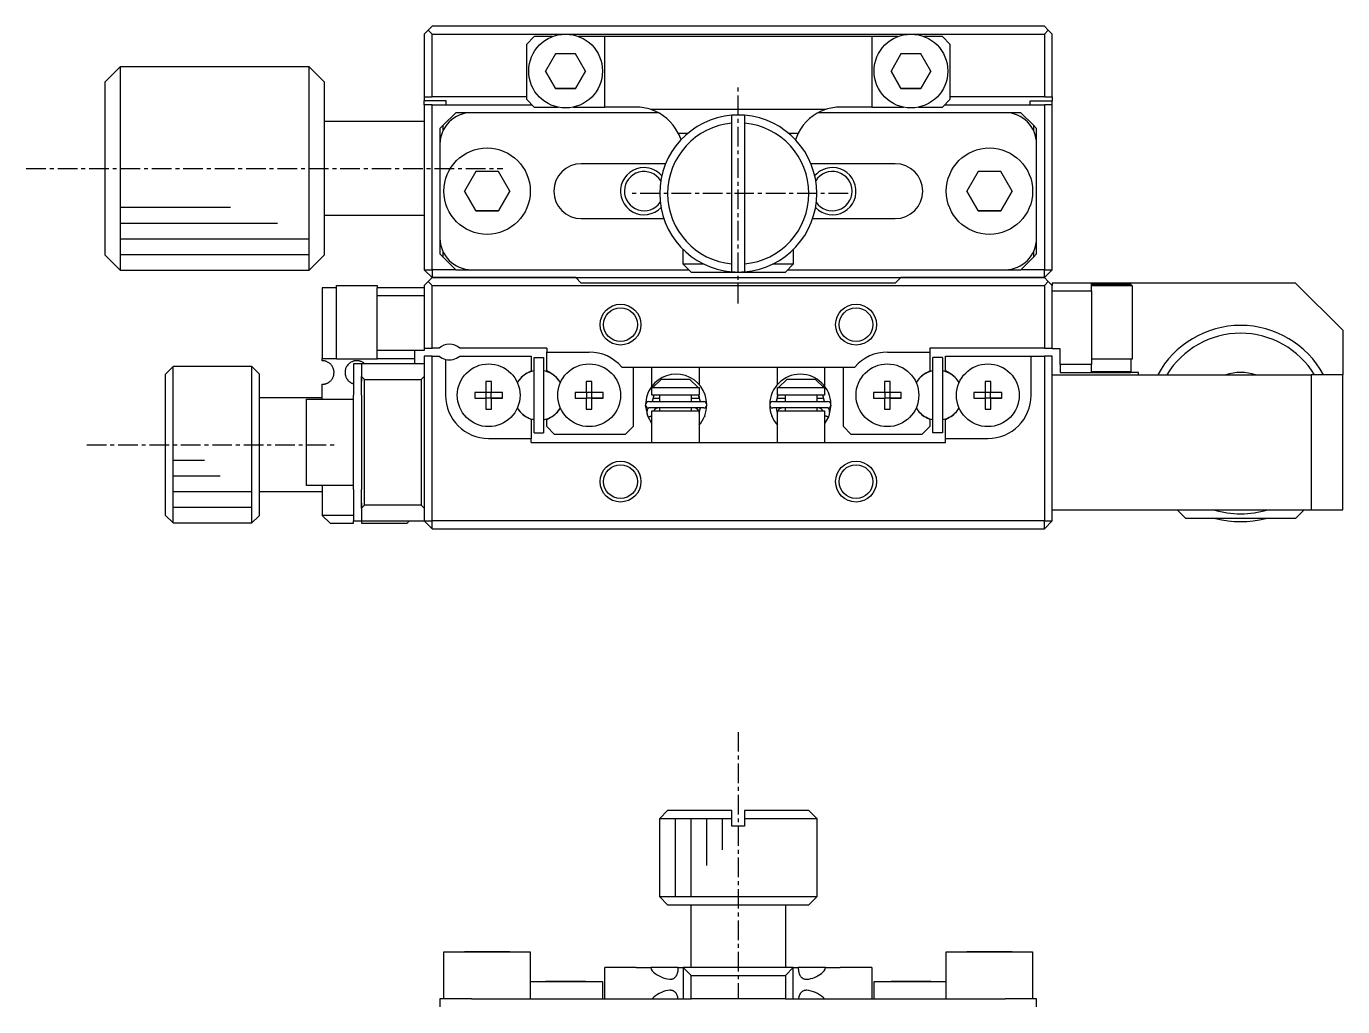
# Model space of a CAD drawing. Extents: x 10 to 335, y 10 to 233.
# Drawn here: x 200.9 to 284.8, y 171 to 233.4 of the extents above; entities that cross this region are included whole.
import ezdxf

# ---------------------------------------------------------------- set-up
doc = ezdxf.new("R2010")
doc.units = 0
doc.linetypes.add('CENTER', pattern=[2, 1.25, -0.25, 0.25, -0.25])
doc.layers.get('0').update_dxf_attribs({"linetype": 'CONTINUOUS'})
doc.layers.add('CENTER', color=1, linetype='CENTER')

msp = doc.modelspace()

# ---------------------------------------------------------------- linework, layer by layer
at = {"color": 7, "linetype": 'CONTINUOUS'}
for p, q in [((226.509, 233.199), (226.259, 232.949)), ((226.509, 233.199), (226.759, 233.449)), ((226.759, 232.949), (226.509, 233.199)), ((265.759, 233.449), (226.759, 233.449)), ((266.009, 233.199), (265.759, 233.449)), ((266.009, 233.199), (265.759, 232.949)), ((266.259, 232.949), (266.009, 233.199)), ((226.259, 232.949), (226.259, 228.949)), ((226.759, 232.949), (235.259, 232.949)), ((226.759, 228.949), (226.759, 232.949)), ((233.259, 232.799), (232.759, 232.299)), ((232.759, 232.299), (232.759, 228.799)), ((234.433, 232.799), (233.259, 232.799)), ((235.259, 232.949), (257.259, 232.949)), ((237.759, 232.799), (236.085, 232.799)), ((254.759, 232.799), (237.759, 232.799)), ((237.759, 228.299), (237.759, 232.799)), ((254.759, 232.799), (254.759, 228.299)), ((256.433, 232.799), (254.759, 232.799)), ((257.259, 232.949), (265.759, 232.949)), ((259.259, 232.799), (258.085, 232.799)), ((259.759, 232.299), (259.259, 232.799)), ((259.759, 228.799), (259.759, 232.299)), ((265.759, 232.949), (265.759, 228.949)), ((266.259, 228.949), (266.259, 232.949)), ((234.624, 231.699), (233.989, 230.599)), ((235.894, 231.699), (234.624, 231.699)), ((236.529, 230.599), (235.894, 231.699)), ((256.624, 231.699), (255.989, 230.599)), ((257.894, 231.699), (256.624, 231.699)), ((258.529, 230.599), (257.894, 231.699)), ((205.909, 229.899), (206.909, 230.899)), ((206.909, 224.34), (206.909, 230.899)), ((206.909, 230.899), (218.909, 230.899)), ((218.909, 230.899), (218.909, 217.899)), ((218.909, 230.899), (219.909, 229.899)), ((233.989, 230.599), (234.624, 229.499)), ((234.624, 229.499), (233.989, 230.599)), ((235.894, 229.499), (236.529, 230.599)), ((236.529, 230.599), (235.894, 229.499)), ((255.989, 230.599), (256.624, 229.499)), ((256.624, 229.499), (255.989, 230.599)), ((257.894, 229.499), (258.529, 230.599)), ((258.529, 230.599), (257.894, 229.499)), ((205.909, 229.899), (205.909, 224.349)), ((219.909, 218.899), (219.909, 229.899)), ((226.259, 228.949), (226.759, 228.949)), ((226.259, 228.949), (226.259, 228.699)), ((232.759, 228.949), (226.759, 228.949)), ((234.624, 229.499), (235.894, 229.499)), ((235.894, 229.499), (234.624, 229.499)), ((256.624, 229.499), (257.894, 229.499)), ((257.894, 229.499), (256.624, 229.499)), ((265.759, 228.949), (259.759, 228.949)), ((265.759, 228.949), (266.259, 228.949)), ((266.259, 228.949), (266.259, 228.699)), ((227.659, 228.699), (226.259, 228.699)), ((226.259, 228.449), (226.259, 228.699)), ((226.259, 228.449), (226.259, 217.949)), ((226.759, 228.449), (226.259, 228.449)), ((226.759, 228.449), (233.109, 228.449)), ((226.759, 217.949), (226.759, 228.449)), ((227.659, 228.449), (227.659, 228.699)), ((232.759, 228.799), (233.259, 228.299)), ((233.259, 228.299), (234.777, 228.299)), ((235.741, 228.299), (237.759, 228.299)), ((239.759, 228.299), (237.759, 228.299)), ((251.822, 228.149), (240.696, 228.149)), ((254.759, 228.299), (252.759, 228.299)), ((254.759, 228.299), (256.777, 228.299)), ((257.741, 228.299), (259.259, 228.299)), ((259.259, 228.299), (259.759, 228.799)), ((259.409, 228.449), (265.759, 228.449)), ((264.859, 228.699), (266.259, 228.699)), ((264.859, 228.449), (264.859, 228.699)), ((265.759, 228.449), (265.759, 217.949)), ((266.259, 228.449), (265.759, 228.449)), ((266.259, 228.449), (266.259, 228.699)), ((266.259, 217.949), (266.259, 228.449)), ((219.909, 227.399), (226.259, 227.399)), ((227.459, 227.149), (228.259, 227.949)), ((229.259, 227.949), (228.259, 227.949)), ((241.165, 227.949), (229.259, 227.949)), ((245.859, 227.281), (245.859, 227.783)), ((245.859, 218.316), (245.859, 227.281)), ((246.659, 227.783), (246.659, 227.281)), ((246.659, 227.281), (246.659, 218.316)), ((263.259, 227.949), (251.353, 227.949)), ((264.259, 227.949), (263.259, 227.949)), ((264.259, 227.949), (265.059, 227.149)), ((227.459, 227.149), (227.259, 226.949)), ((227.259, 226.949), (227.259, 225.949)), ((227.459, 226.82), (227.459, 227.149)), ((242.438, 226.649), (243.069, 226.649)), ((249.449, 226.649), (250.08, 226.649)), ((265.259, 226.949), (265.059, 227.149)), ((265.059, 227.149), (265.059, 226.82)), ((265.259, 225.949), (265.259, 226.949)), ((227.259, 225.949), (227.259, 219.949)), ((265.259, 219.949), (265.259, 225.949)), ((205.909, 224.349), (205.909, 218.899)), ((206.909, 217.899), (206.909, 224.34)), ((229.537, 224.199), (228.815, 222.949)), ((230.98, 224.199), (229.537, 224.199)), ((231.702, 222.949), (230.98, 224.199)), ((241.634, 224.699), (236.259, 224.699)), ((256.259, 224.699), (250.884, 224.699)), ((261.537, 224.199), (260.815, 222.949)), ((262.98, 224.199), (261.537, 224.199)), ((263.702, 222.949), (262.98, 224.199)), ((228.815, 222.949), (229.537, 221.699)), ((229.537, 221.699), (228.815, 222.949)), ((230.98, 221.699), (231.702, 222.949)), ((231.702, 222.949), (230.98, 221.699)), ((260.815, 222.949), (261.537, 221.699)), ((261.537, 221.699), (260.815, 222.949)), ((262.98, 221.699), (263.702, 222.949)), ((263.702, 222.949), (262.98, 221.699)), ((226.259, 221.399), (219.909, 221.399)), ((229.537, 221.699), (230.98, 221.699)), ((230.98, 221.699), (229.537, 221.699)), ((261.537, 221.699), (262.98, 221.699)), ((262.98, 221.699), (261.537, 221.699)), ((236.259, 221.199), (241.522, 221.199)), ((250.996, 221.199), (256.259, 221.199)), ((227.259, 219.949), (227.259, 218.949)), ((265.259, 218.949), (265.259, 219.949)), ((206.909, 217.899), (205.909, 218.899)), ((219.909, 218.899), (218.909, 217.899)), ((227.259, 218.949), (227.459, 218.749)), ((227.459, 218.749), (227.459, 219.077)), ((242.759, 218.299), (242.759, 219.228)), ((249.759, 219.228), (249.759, 218.299)), ((265.059, 219.077), (265.059, 218.749)), ((265.059, 218.749), (265.259, 218.949)), ((228.259, 217.949), (227.459, 218.749)), ((244.079, 218.299), (242.759, 218.299)), ((242.759, 218.299), (243.259, 217.799)), ((245.859, 217.815), (245.859, 218.316)), ((246.659, 218.316), (246.659, 217.815)), ((249.759, 218.299), (248.438, 218.299)), ((249.259, 217.799), (249.759, 218.299)), ((265.059, 218.749), (264.259, 217.949)), ((218.909, 217.899), (206.909, 217.899)), ((226.259, 217.949), (226.759, 217.449)), ((226.259, 217.949), (226.759, 217.949)), ((226.509, 217.199), (226.259, 216.949)), ((226.509, 217.199), (226.759, 217.449)), ((226.759, 216.949), (226.509, 217.199)), ((228.259, 217.949), (226.759, 217.949)), ((226.759, 217.949), (226.759, 217.449)), ((226.759, 217.449), (265.759, 217.449)), ((235.909, 217.449), (226.759, 217.449)), ((228.259, 217.949), (229.259, 217.949)), ((229.259, 217.949), (243.109, 217.949)), ((235.909, 217.449), (236.259, 217.099)), ((243.259, 217.799), (246.259, 217.799)), ((246.259, 217.799), (249.259, 217.799)), ((249.409, 217.949), (263.259, 217.949)), ((256.259, 217.099), (256.609, 217.449)), ((265.759, 217.449), (256.609, 217.449)), ((263.259, 217.949), (264.259, 217.949)), ((265.759, 217.949), (264.259, 217.949)), ((265.759, 217.949), (266.259, 217.949)), ((265.759, 217.449), (266.259, 217.949)), ((265.759, 217.449), (265.759, 217.949)), ((265.759, 217.449), (266.009, 217.199)), ((266.009, 217.199), (265.759, 216.949)), ((266.259, 216.949), (266.009, 217.199)), ((219.759, 216.799), (219.759, 212.299)), ((220.659, 216.799), (219.759, 216.799)), ((220.659, 212.249), (220.659, 216.949)), ((220.659, 216.949), (223.259, 216.949)), ((223.259, 216.949), (223.259, 216.799)), ((226.259, 216.799), (223.259, 216.799)), ((223.259, 216.299), (223.259, 216.799)), ((226.259, 216.949), (226.259, 212.949)), ((226.759, 216.949), (265.759, 216.949)), ((226.759, 212.949), (226.759, 216.949)), ((256.259, 217.099), (236.259, 217.099)), ((265.759, 216.949), (265.759, 212.949)), ((268.759, 217.099), (266.259, 217.099)), ((266.259, 217.099), (266.259, 216.949)), ((266.259, 212.949), (266.259, 216.949)), ((266.259, 216.599), (268.759, 216.599)), ((268.759, 216.599), (268.759, 217.099)), ((271.259, 217.099), (268.759, 217.099)), ((268.759, 217.029), (271.259, 217.029)), ((268.759, 216.949), (271.359, 216.949)), ((268.759, 216.599), (268.759, 211.899)), ((271.259, 217.029), (271.259, 217.099)), ((281.759, 217.099), (271.259, 217.099)), ((271.259, 217.029), (271.259, 216.949)), ((271.359, 216.949), (271.359, 212.249)), ((281.759, 217.099), (284.759, 214.099)), ((223.259, 216.299), (226.259, 216.299)), ((223.259, 212.799), (223.259, 216.299)), ((284.759, 214.099), (284.759, 211.249)), ((219.759, 212.299), (220.659, 212.299)), ((219.759, 212.149), (219.759, 212.299)), ((219.771, 212.148), (219.759, 212.149)), ((219.784, 212.148), (219.771, 212.148)), ((219.796, 212.148), (219.784, 212.148)), ((219.808, 212.147), (219.796, 212.148)), ((219.82, 212.146), (219.808, 212.147)), ((219.836, 212.145), (219.82, 212.146)), ((219.851, 212.143), (219.836, 212.145)), ((219.865, 212.141), (219.851, 212.143)), ((219.88, 212.139), (219.865, 212.141)), ((223.259, 212.249), (220.659, 212.249)), ((221.857, 212.142), (221.845, 212.14)), ((221.87, 212.143), (221.857, 212.142)), ((221.883, 212.145), (221.87, 212.143)), ((221.894, 212.146), (221.883, 212.145)), ((221.904, 212.147), (221.894, 212.146)), ((221.915, 212.147), (221.904, 212.147)), ((221.925, 212.148), (221.915, 212.147)), ((221.936, 212.148), (221.925, 212.148)), ((221.946, 212.148), (221.936, 212.148)), ((221.957, 212.149), (221.946, 212.148)), ((221.967, 212.149), (221.957, 212.149)), ((221.978, 212.148), (221.967, 212.149)), ((221.988, 212.148), (221.978, 212.148)), ((221.999, 212.147), (221.988, 212.148)), ((222.009, 212.147), (221.999, 212.147)), ((222.023, 212.146), (222.009, 212.147)), ((222.036, 212.145), (222.023, 212.146)), ((222.049, 212.143), (222.036, 212.145)), ((222.066, 212.141), (222.049, 212.143)), ((222.081, 212.138), (222.066, 212.141)), ((225.659, 212.799), (223.259, 212.799)), ((223.259, 212.299), (223.259, 212.799)), ((223.259, 212.299), (223.259, 212.249)), ((223.259, 212.299), (225.659, 212.299)), ((226.259, 212.799), (225.659, 212.799)), ((225.659, 212.299), (225.659, 212.799)), ((225.659, 211.949), (225.659, 212.299)), ((226.259, 212.949), (226.259, 212.799)), ((226.259, 212.949), (226.759, 212.949)), ((226.259, 212.449), (226.259, 201.949)), ((226.759, 212.449), (226.259, 212.449)), ((227.197, 212.949), (226.759, 212.949)), ((226.759, 212.449), (227.197, 212.449)), ((226.759, 201.949), (226.759, 212.449)), ((227.609, 212.23), (227.609, 209.949)), ((234.059, 212.949), (228.52, 212.949)), ((228.52, 212.449), (233.059, 212.449)), ((233.059, 212.449), (233.059, 211.499)), ((233.259, 207.549), (233.259, 212.349)), ((233.259, 212.349), (233.859, 212.349)), ((233.859, 212.349), (233.859, 207.549)), ((234.059, 212.949), (234.059, 212.699)), ((234.059, 212.699), (236.759, 212.699)), ((234.059, 211.499), (234.059, 212.699)), ((255.759, 212.699), (258.459, 212.699)), ((258.459, 212.949), (258.459, 212.699)), ((265.759, 212.949), (258.459, 212.949)), ((258.459, 212.699), (258.459, 211.499)), ((259.259, 212.349), (258.659, 212.349)), ((258.659, 207.549), (258.659, 212.349)), ((259.259, 212.349), (259.259, 207.549)), ((259.459, 211.499), (259.459, 212.449)), ((259.459, 212.449), (264.909, 212.449)), ((264.909, 212.449), (265.759, 212.449)), ((264.909, 209.949), (264.909, 212.449)), ((265.759, 212.949), (266.259, 212.949)), ((265.759, 212.449), (265.759, 201.949)), ((266.259, 212.449), (265.759, 212.449)), ((266.259, 212.899), (266.259, 212.949)), ((266.759, 212.899), (266.259, 212.899)), ((266.259, 211.249), (266.259, 212.449)), ((266.759, 211.899), (266.759, 212.899)), ((271.359, 212.249), (268.759, 212.249)), ((271.259, 212.249), (271.259, 211.439)), ((210.259, 211.783), (209.759, 211.281)), ((210.259, 201.815), (210.259, 211.783)), ((210.759, 211.783), (210.259, 211.783)), ((210.759, 211.799), (210.759, 211.783)), ((210.759, 211.799), (215.259, 211.799)), ((215.259, 211.799), (215.259, 201.799)), ((215.259, 211.799), (215.759, 211.299)), ((219.894, 212.136), (219.88, 212.139)), ((219.908, 212.134), (219.894, 212.136)), ((219.936, 212.127), (219.908, 212.134)), ((219.962, 212.12), (219.936, 212.127)), ((219.988, 212.113), (219.962, 212.12)), ((220.012, 212.105), (219.988, 212.113)), ((220.035, 212.096), (220.012, 212.105)), ((220.058, 212.086), (220.035, 212.096)), ((220.099, 212.067), (220.058, 212.086)), ((220.138, 212.045), (220.099, 212.067)), ((220.175, 212.022), (220.138, 212.045)), ((220.218, 211.992), (220.175, 212.022)), ((220.258, 211.958), (220.218, 211.992)), ((220.295, 211.923), (220.258, 211.958)), ((220.33, 211.885), (220.295, 211.923)), ((220.361, 211.846), (220.33, 211.885)), ((220.389, 211.805), (220.361, 211.846)), ((220.415, 211.762), (220.389, 211.805)), ((220.438, 211.717), (220.415, 211.762)), ((220.459, 211.667), (220.438, 211.717)), ((220.477, 211.615), (220.459, 211.667)), ((220.491, 211.56), (220.477, 211.615)), ((220.499, 211.519), (220.491, 211.56)), ((220.505, 211.477), (220.499, 211.519)), ((220.502, 211.299), (220.507, 211.345)), ((220.508, 211.434), (220.505, 211.477)), ((220.507, 211.345), (220.509, 211.39)), ((220.509, 211.39), (220.508, 211.434)), ((221.211, 211.459), (221.209, 211.411)), ((221.209, 211.411), (221.21, 211.362)), ((221.21, 211.362), (221.214, 211.312)), ((221.217, 211.506), (221.211, 211.459)), ((221.214, 211.312), (221.221, 211.261)), ((221.225, 211.551), (221.217, 211.506)), ((221.236, 211.599), (221.225, 211.551)), ((221.25, 211.644), (221.236, 211.599)), ((221.267, 211.688), (221.25, 211.644)), ((221.286, 211.73), (221.267, 211.688)), ((221.314, 211.782), (221.286, 211.73)), ((221.346, 211.831), (221.314, 211.782)), ((221.382, 211.878), (221.346, 211.831)), ((221.416, 211.916), (221.382, 211.878)), ((221.453, 211.953), (221.416, 211.916)), ((221.493, 211.987), (221.453, 211.953)), ((221.536, 212.019), (221.493, 211.987)), ((221.583, 212.048), (221.536, 212.019)), ((221.633, 212.074), (221.583, 212.048)), ((221.656, 212.085), (221.633, 212.074)), ((221.679, 212.095), (221.656, 212.085)), ((221.704, 212.104), (221.679, 212.095)), ((221.729, 212.113), (221.704, 212.104)), ((221.756, 212.121), (221.729, 212.113)), ((221.784, 212.128), (221.756, 212.121)), ((222.259, 211.949), (221.759, 211.949)), ((221.759, 211.949), (221.759, 209.949)), ((221.8, 212.132), (221.784, 212.128)), ((221.816, 212.135), (221.8, 212.132)), ((221.832, 212.138), (221.816, 212.135)), ((221.845, 212.14), (221.832, 212.138)), ((222.097, 212.136), (222.081, 212.138)), ((222.112, 212.133), (222.097, 212.136)), ((222.126, 212.13), (222.112, 212.133)), ((222.141, 212.126), (222.126, 212.13)), ((222.169, 212.118), (222.141, 212.126)), ((222.197, 212.11), (222.169, 212.118)), ((222.223, 212.1), (222.197, 212.11)), ((222.248, 212.091), (222.223, 212.1)), ((222.272, 212.08), (222.248, 212.091)), ((226.259, 211.949), (222.259, 211.949)), ((222.259, 211.949), (222.259, 211.149)), ((222.318, 212.057), (222.272, 212.08)), ((222.36, 212.032), (222.318, 212.057)), ((222.4, 212.005), (222.36, 212.032)), ((222.437, 211.976), (222.4, 212.005)), ((222.468, 211.949), (222.437, 211.976)), ((232.799, 211.349), (233.059, 211.499)), ((234.319, 211.349), (234.059, 211.499)), ((238.838, 211.749), (253.68, 211.749)), ((239.559, 211.749), (239.559, 207.949)), ((240.759, 210.527), (240.759, 211.749)), ((243.759, 211.749), (243.759, 210.64)), ((248.759, 210.64), (248.759, 211.749)), ((251.759, 211.749), (251.759, 210.527)), ((252.959, 207.949), (252.959, 211.749)), ((258.199, 211.349), (258.459, 211.499)), ((259.719, 211.349), (259.459, 211.499)), ((268.759, 211.899), (266.759, 211.899)), ((266.759, 211.899), (266.759, 211.399)), ((266.759, 211.399), (268.759, 211.399)), ((268.759, 211.399), (268.759, 211.899)), ((271.259, 211.439), (268.759, 211.439)), ((268.759, 211.399), (271.259, 211.399)), ((271.259, 211.399), (271.259, 211.439)), ((271.759, 211.399), (271.259, 211.399)), ((271.759, 211.249), (271.759, 211.399)), ((209.759, 211.281), (209.759, 202.316)), ((215.759, 202.299), (215.759, 211.299)), ((219.759, 210.649), (219.787, 210.649)), ((219.759, 209.699), (219.759, 210.649)), ((219.787, 210.649), (219.815, 210.651)), ((219.815, 210.651), (219.843, 210.653)), ((219.843, 210.653), (219.871, 210.657)), ((219.871, 210.657), (219.9, 210.662)), ((219.9, 210.662), (219.928, 210.668)), ((219.928, 210.668), (219.957, 210.675)), ((219.957, 210.675), (219.984, 210.683)), ((219.984, 210.683), (220.011, 210.692)), ((220.011, 210.692), (220.037, 210.702)), ((220.037, 210.702), (220.062, 210.713)), ((220.062, 210.713), (220.087, 210.724)), ((220.087, 210.724), (220.112, 210.737)), ((220.112, 210.737), (220.137, 210.751)), ((220.137, 210.751), (220.161, 210.765)), ((220.161, 210.765), (220.184, 210.781)), ((220.184, 210.781), (220.214, 210.802)), ((220.214, 210.802), (220.243, 210.826)), ((220.243, 210.826), (220.27, 210.85)), ((220.27, 210.85), (220.296, 210.875)), ((220.296, 210.875), (220.32, 210.901)), ((220.32, 210.901), (220.343, 210.928)), ((220.343, 210.928), (220.365, 210.958)), ((220.365, 210.958), (220.387, 210.988)), ((220.387, 210.988), (220.406, 211.02)), ((220.406, 211.02), (220.423, 211.051)), ((220.423, 211.051), (220.439, 211.083)), ((220.439, 211.083), (220.453, 211.115)), ((220.453, 211.115), (220.466, 211.15)), ((220.466, 211.15), (220.477, 211.184)), ((220.477, 211.184), (220.487, 211.218)), ((220.487, 211.218), (220.494, 211.252)), ((220.494, 211.252), (220.502, 211.299)), ((221.221, 211.261), (221.23, 211.221)), ((221.23, 211.221), (221.241, 211.181)), ((221.241, 211.181), (221.254, 211.141)), ((221.254, 211.141), (221.267, 211.11)), ((221.267, 211.11), (221.28, 211.079)), ((221.28, 211.079), (221.296, 211.048)), ((221.296, 211.048), (221.313, 211.018)), ((221.313, 211.018), (221.328, 210.993)), ((221.328, 210.993), (221.344, 210.97)), ((221.344, 210.97), (221.361, 210.946)), ((221.361, 210.946), (221.379, 210.923)), ((221.379, 210.923), (221.399, 210.9)), ((221.399, 210.9), (221.42, 210.877)), ((221.42, 210.877), (221.442, 210.855)), ((221.442, 210.855), (221.465, 210.834)), ((221.465, 210.834), (221.489, 210.814)), ((221.489, 210.814), (221.514, 210.795)), ((221.514, 210.795), (221.539, 210.777)), ((221.539, 210.777), (221.566, 210.76)), ((221.566, 210.76), (221.594, 210.743)), ((221.594, 210.743), (221.624, 210.728)), ((221.624, 210.728), (221.654, 210.713)), ((221.654, 210.713), (221.685, 210.7)), ((221.685, 210.7), (221.709, 210.691)), ((221.709, 210.691), (221.734, 210.683)), ((221.734, 210.683), (221.759, 210.676)), ((222.459, 210.949), (222.259, 211.149)), ((222.259, 211.149), (222.259, 210.82)), ((222.259, 210.82), (222.259, 211.149)), ((222.259, 209.949), (222.259, 210.82)), ((222.459, 202.949), (222.459, 210.949)), ((222.459, 210.949), (226.059, 210.949)), ((226.259, 211.149), (226.059, 210.949)), ((226.059, 210.949), (226.059, 202.949)), ((230.179, 210.835), (230.179, 210.129)), ((230.539, 210.835), (230.179, 210.835)), ((230.539, 210.129), (230.539, 210.835)), ((236.579, 210.835), (236.579, 210.129)), ((236.939, 210.835), (236.579, 210.835)), ((236.939, 210.129), (236.939, 210.835)), ((241.342, 210.949), (240.813, 210.449)), ((243.175, 210.949), (241.342, 210.949)), ((243.704, 210.449), (243.175, 210.949)), ((248.759, 210.64), (248.759, 210.64)), ((249.342, 210.949), (248.813, 210.449)), ((251.175, 210.949), (249.342, 210.949)), ((251.704, 210.449), (251.175, 210.949)), ((251.759, 210.527), (251.759, 210.527)), ((255.579, 210.835), (255.579, 210.129)), ((255.939, 210.835), (255.579, 210.835)), ((255.939, 210.129), (255.939, 210.835)), ((261.979, 210.835), (261.979, 210.129)), ((262.339, 210.835), (261.979, 210.835)), ((262.339, 210.129), (262.339, 210.835)), ((266.259, 202.649), (266.259, 211.249)), ((266.259, 211.249), (282.759, 211.249)), ((266.259, 202.649), (266.259, 211.249)), ((284.759, 211.249), (282.759, 211.249)), ((282.759, 211.249), (282.759, 202.649)), ((284.759, 202.649), (284.759, 211.249)), ((215.759, 209.799), (219.759, 209.799)), ((218.759, 204.199), (218.759, 209.699)), ((218.759, 209.699), (221.759, 209.699)), ((221.759, 203.949), (221.759, 209.949)), ((222.259, 209.949), (222.259, 203.949)), ((229.472, 210.129), (229.472, 209.769)), ((230.179, 210.129), (229.472, 210.129)), ((229.472, 209.769), (230.179, 209.769)), ((229.472, 209.769), (230.179, 209.769)), ((230.189, 210.118), (230.179, 210.129)), ((230.189, 209.779), (230.179, 209.769)), ((230.179, 209.769), (230.179, 209.062)), ((230.528, 210.118), (230.189, 210.118)), ((230.189, 210.118), (230.189, 209.779)), ((230.189, 209.779), (230.528, 209.779)), ((230.528, 210.118), (230.539, 210.129)), ((230.528, 209.779), (230.528, 210.118)), ((230.528, 209.779), (230.539, 209.769)), ((231.245, 210.129), (230.539, 210.129)), ((230.539, 209.769), (231.245, 209.769)), ((230.539, 209.062), (230.539, 209.769)), ((231.245, 209.769), (230.539, 209.769)), ((231.245, 209.769), (231.245, 210.129)), ((235.872, 210.129), (235.872, 209.769)), ((236.579, 210.129), (235.872, 210.129)), ((235.872, 209.769), (236.579, 209.769)), ((235.872, 209.769), (236.579, 209.769)), ((236.589, 210.118), (236.579, 210.129)), ((236.589, 209.779), (236.579, 209.769)), ((236.579, 209.769), (236.579, 209.062)), ((236.928, 210.118), (236.589, 210.118)), ((236.589, 210.118), (236.589, 209.779)), ((236.589, 209.779), (236.928, 209.779)), ((236.928, 210.118), (236.939, 210.129)), ((236.928, 209.779), (236.928, 210.118)), ((236.928, 209.779), (236.939, 209.769)), ((237.645, 210.129), (236.939, 210.129)), ((236.939, 209.769), (237.645, 209.769)), ((236.939, 209.062), (236.939, 209.769)), ((237.645, 209.769), (236.939, 209.769)), ((237.645, 209.769), (237.645, 210.129)), ((240.759, 210.449), (240.813, 210.449)), ((240.759, 209.949), (240.759, 210.449)), ((243.759, 209.949), (240.759, 209.949)), ((240.878, 209.949), (240.768, 209.542)), ((241.259, 209.749), (240.809, 209.749)), ((240.813, 210.449), (243.704, 210.449)), ((241.259, 209.542), (241.259, 209.949)), ((243.259, 209.949), (243.259, 209.542)), ((243.759, 209.749), (243.259, 209.749)), ((243.704, 210.449), (243.759, 210.449)), ((243.844, 209.542), (243.733, 209.949)), ((243.759, 210.449), (243.759, 209.949)), ((243.759, 209.883), (243.759, 209.883)), ((243.759, 209.883), (243.759, 209.749)), ((248.784, 209.949), (248.674, 209.542)), ((248.759, 210.449), (248.813, 210.449)), ((248.759, 209.949), (248.759, 210.449)), ((251.759, 209.949), (248.759, 209.949)), ((248.759, 209.749), (248.759, 209.883)), ((249.259, 209.749), (248.759, 209.749)), ((248.813, 210.449), (251.704, 210.449)), ((249.259, 209.542), (249.259, 209.949)), ((251.259, 209.949), (251.259, 209.542)), ((251.708, 209.749), (251.259, 209.749)), ((251.75, 209.542), (251.639, 209.949)), ((251.704, 210.449), (251.759, 210.449)), ((251.759, 210.449), (251.759, 209.949)), ((254.872, 210.129), (254.872, 209.769)), ((255.579, 210.129), (254.872, 210.129)), ((254.872, 209.769), (255.579, 209.769)), ((254.872, 209.769), (255.579, 209.769)), ((255.589, 210.118), (255.579, 210.129)), ((255.589, 209.779), (255.579, 209.769)), ((255.579, 209.769), (255.579, 209.062)), ((255.928, 210.118), (255.589, 210.118)), ((255.589, 210.118), (255.589, 209.779)), ((255.589, 209.779), (255.928, 209.779)), ((255.928, 210.118), (255.939, 210.129)), ((255.928, 209.779), (255.928, 210.118)), ((255.928, 209.779), (255.939, 209.769)), ((256.645, 210.129), (255.939, 210.129)), ((255.939, 209.769), (256.645, 209.769)), ((255.939, 209.062), (255.939, 209.769)), ((256.645, 209.769), (255.939, 209.769)), ((256.645, 209.769), (256.645, 210.129)), ((261.272, 210.129), (261.272, 209.769)), ((261.979, 210.129), (261.272, 210.129)), ((261.272, 209.769), (261.979, 209.769)), ((261.272, 209.769), (261.979, 209.769)), ((261.989, 210.118), (261.979, 210.129)), ((261.989, 209.779), (261.979, 209.769)), ((261.979, 209.769), (261.979, 209.062)), ((262.328, 210.118), (261.989, 210.118)), ((261.989, 210.118), (261.989, 209.779)), ((261.989, 209.779), (262.328, 209.779)), ((262.328, 210.118), (262.339, 210.129)), ((262.328, 209.779), (262.328, 210.118)), ((262.328, 209.779), (262.339, 209.769)), ((263.045, 210.129), (262.339, 210.129)), ((262.339, 209.769), (263.045, 209.769)), ((262.339, 209.062), (262.339, 209.769)), ((263.045, 209.769), (262.339, 209.769)), ((263.045, 209.769), (263.045, 210.129)), ((230.179, 209.062), (230.539, 209.062)), ((236.579, 209.062), (236.939, 209.062)), ((240.517, 208.569), (240.357, 209.318)), ((240.456, 208.845), (240.457, 208.879)), ((240.457, 208.81), (240.456, 208.845)), ((240.457, 208.879), (240.46, 208.914)), ((240.46, 208.776), (240.457, 208.81)), ((240.46, 208.914), (240.464, 208.948)), ((240.464, 208.948), (240.47, 208.982)), ((240.47, 208.982), (240.477, 209.015)), ((240.477, 209.015), (240.486, 209.049)), ((240.486, 209.049), (240.497, 209.081)), ((240.497, 209.081), (240.51, 209.113)), ((240.51, 209.113), (240.524, 209.145)), ((240.556, 209.542), (244.056, 209.542)), ((244.056, 209.142), (240.556, 209.142)), ((240.759, 208.949), (243.759, 208.949)), ((240.759, 206.949), (240.759, 208.949)), ((240.879, 208.959), (240.875, 208.949)), ((240.885, 208.972), (240.879, 208.959)), ((240.891, 208.986), (240.885, 208.972)), ((240.899, 208.998), (240.891, 208.986)), ((240.907, 209.011), (240.899, 208.998)), ((240.915, 209.023), (240.907, 209.011)), ((240.924, 209.034), (240.915, 209.023)), ((240.934, 209.045), (240.924, 209.034)), ((240.944, 209.056), (240.934, 209.045)), ((240.955, 209.066), (240.944, 209.056)), ((240.966, 209.075), (240.955, 209.066)), ((240.978, 209.084), (240.966, 209.075)), ((240.99, 209.093), (240.978, 209.084)), ((241.003, 209.1), (240.99, 209.093)), ((241.016, 209.108), (241.003, 209.1)), ((241.029, 209.114), (241.016, 209.108)), ((241.042, 209.12), (241.029, 209.114)), ((241.056, 209.125), (241.042, 209.12)), ((241.07, 209.13), (241.056, 209.125)), ((241.084, 209.133), (241.07, 209.13)), ((241.099, 209.137), (241.084, 209.133)), ((241.113, 209.139), (241.099, 209.137)), ((241.128, 209.141), (241.113, 209.139)), ((241.143, 209.142), (241.128, 209.141)), ((241.157, 209.142), (241.143, 209.142)), ((241.259, 208.949), (241.259, 209.142)), ((243.259, 209.142), (243.259, 208.949)), ((243.46, 209.142), (243.455, 209.142)), ((243.475, 209.141), (243.46, 209.142)), ((243.49, 209.14), (243.475, 209.141)), ((243.504, 209.138), (243.49, 209.14)), ((243.519, 209.135), (243.504, 209.138)), ((243.533, 209.132), (243.519, 209.135)), ((243.547, 209.128), (243.533, 209.132)), ((243.561, 209.123), (243.547, 209.128)), ((243.575, 209.117), (243.561, 209.123)), ((243.588, 209.111), (243.575, 209.117)), ((243.601, 209.105), (243.588, 209.111)), ((243.614, 209.097), (243.601, 209.105)), ((243.626, 209.089), (243.614, 209.097)), ((243.638, 209.08), (243.626, 209.089)), ((243.65, 209.071), (243.638, 209.08)), ((243.661, 209.061), (243.65, 209.071)), ((243.672, 209.051), (243.661, 209.061)), ((243.682, 209.04), (243.672, 209.051)), ((243.691, 209.029), (243.682, 209.04)), ((243.7, 209.017), (243.691, 209.029)), ((243.709, 209.005), (243.7, 209.017)), ((243.716, 208.992), (243.709, 209.005)), ((243.723, 208.979), (243.716, 208.992)), ((243.73, 208.966), (243.723, 208.979)), ((243.735, 208.952), (243.73, 208.966)), ((243.737, 208.949), (243.735, 208.952)), ((243.759, 208.949), (243.759, 206.949)), ((243.759, 208.801), (243.796, 208.914)), ((243.796, 208.914), (243.844, 209.142)), ((248.462, 209.542), (251.962, 209.542)), ((251.962, 209.142), (248.462, 209.142)), ((248.674, 209.142), (248.721, 208.913)), ((248.721, 208.913), (248.759, 208.801)), ((248.759, 208.949), (251.759, 208.949)), ((248.759, 206.949), (248.759, 208.949)), ((248.785, 208.959), (248.781, 208.949)), ((248.791, 208.972), (248.785, 208.959)), ((248.798, 208.986), (248.791, 208.972)), ((248.805, 208.998), (248.798, 208.986)), ((248.813, 209.011), (248.805, 208.998)), ((248.821, 209.023), (248.813, 209.011)), ((248.831, 209.034), (248.821, 209.023)), ((248.84, 209.045), (248.831, 209.034)), ((248.851, 209.056), (248.84, 209.045)), ((248.861, 209.066), (248.851, 209.056)), ((248.873, 209.075), (248.861, 209.066)), ((248.884, 209.084), (248.873, 209.075)), ((248.896, 209.093), (248.884, 209.084)), ((248.909, 209.1), (248.896, 209.093)), ((248.922, 209.108), (248.909, 209.1)), ((248.935, 209.114), (248.922, 209.108)), ((248.949, 209.12), (248.935, 209.114)), ((248.962, 209.125), (248.949, 209.12)), ((248.976, 209.13), (248.962, 209.125)), ((248.991, 209.133), (248.976, 209.13)), ((249.005, 209.137), (248.991, 209.133)), ((249.019, 209.139), (249.005, 209.137)), ((249.034, 209.141), (249.019, 209.139)), ((249.049, 209.142), (249.034, 209.141)), ((249.063, 209.142), (249.049, 209.142)), ((249.259, 208.949), (249.259, 209.142)), ((251.259, 209.142), (251.259, 208.949)), ((251.366, 209.142), (251.361, 209.142)), ((251.381, 209.141), (251.366, 209.142)), ((251.396, 209.14), (251.381, 209.141)), ((251.41, 209.138), (251.396, 209.14)), ((251.425, 209.135), (251.41, 209.138)), ((251.439, 209.132), (251.425, 209.135)), ((251.453, 209.128), (251.439, 209.132)), ((251.467, 209.123), (251.453, 209.128)), ((251.481, 209.117), (251.467, 209.123)), ((251.494, 209.111), (251.481, 209.117)), ((251.507, 209.105), (251.494, 209.111)), ((251.52, 209.097), (251.507, 209.105)), ((251.533, 209.089), (251.52, 209.097)), ((251.545, 209.08), (251.533, 209.089)), ((251.556, 209.071), (251.545, 209.08)), ((251.567, 209.061), (251.556, 209.071)), ((251.578, 209.051), (251.567, 209.061)), ((251.588, 209.04), (251.578, 209.051)), ((251.597, 209.029), (251.588, 209.04)), ((251.606, 209.017), (251.597, 209.029)), ((251.615, 209.005), (251.606, 209.017)), ((251.622, 208.992), (251.615, 209.005)), ((251.629, 208.979), (251.622, 208.992)), ((251.636, 208.966), (251.629, 208.979)), ((251.642, 208.952), (251.636, 208.966)), ((251.643, 208.949), (251.642, 208.952)), ((251.759, 208.949), (251.759, 206.949)), ((251.994, 209.145), (251.999, 209.133)), ((251.999, 209.133), (252.013, 209.101)), ((252.013, 209.101), (252.025, 209.068)), ((252.025, 209.068), (252.035, 209.036)), ((252.16, 209.317), (252.027, 208.633)), ((252.035, 209.036), (252.044, 209.002)), ((252.044, 209.002), (252.05, 208.968)), ((252.05, 208.968), (252.056, 208.934)), ((252.056, 208.934), (252.059, 208.9)), ((252.059, 208.797), (252.056, 208.763)), ((252.059, 208.9), (252.061, 208.866)), ((252.061, 208.831), (252.059, 208.797)), ((252.061, 208.866), (252.061, 208.831)), ((255.579, 209.062), (255.939, 209.062)), ((261.979, 209.062), (262.339, 209.062)), ((233.059, 208.398), (232.799, 208.548)), ((233.059, 208.398), (233.059, 207.199)), ((234.059, 208.398), (234.319, 208.548)), ((234.059, 207.949), (234.059, 208.398)), ((234.559, 207.449), (234.059, 207.949)), ((239.559, 207.949), (239.059, 207.449)), ((240.465, 208.742), (240.46, 208.776)), ((240.471, 208.708), (240.465, 208.742)), ((240.479, 208.675), (240.471, 208.708)), ((240.488, 208.641), (240.479, 208.675)), ((240.499, 208.609), (240.488, 208.641)), ((240.511, 208.579), (240.499, 208.609)), ((240.511, 208.58), (240.512, 208.578)), ((240.759, 208.157), (240.512, 208.579)), ((240.512, 208.578), (240.514, 208.576)), ((240.514, 208.576), (240.517, 208.575)), ((240.516, 208.57), (240.759, 208.643)), ((240.517, 208.575), (240.521, 208.574)), ((240.521, 208.574), (240.526, 208.574)), ((240.526, 208.574), (240.532, 208.574)), ((240.532, 208.574), (240.54, 208.575)), ((240.54, 208.575), (240.548, 208.577)), ((240.548, 208.577), (240.557, 208.578)), ((240.557, 208.578), (240.567, 208.581)), ((240.567, 208.581), (240.578, 208.584)), ((240.578, 208.584), (240.59, 208.587)), ((240.59, 208.587), (240.603, 208.591)), ((240.603, 208.591), (240.616, 208.595)), ((240.616, 208.595), (240.629, 208.6)), ((240.629, 208.6), (240.643, 208.605)), ((240.643, 208.605), (240.657, 208.61)), ((240.657, 208.61), (240.672, 208.616)), ((240.672, 208.616), (240.686, 208.621)), ((240.686, 208.621), (240.701, 208.627)), ((240.701, 208.627), (240.716, 208.634)), ((240.716, 208.634), (240.73, 208.64)), ((240.73, 208.64), (240.745, 208.647)), ((240.745, 208.647), (240.759, 208.653)), ((244.1, 208.58), (244.099, 208.581)), ((244.12, 208.631), (244.1, 208.579)), ((244.1, 208.583), (244.1, 208.58)), ((244.1, 208.579), (244.1, 208.58)), ((244.1, 208.578), (244.1, 208.579)), ((244.121, 208.634), (244.12, 208.633)), ((244.12, 208.633), (244.12, 208.632)), ((244.12, 208.632), (244.12, 208.631)), ((244.122, 208.637), (244.121, 208.634)), ((244.122, 208.638), (244.122, 208.637)), ((248.395, 208.639), (248.395, 208.64)), ((248.396, 208.638), (248.395, 208.639)), ((248.396, 208.637), (248.396, 208.638)), ((248.396, 208.636), (248.396, 208.637)), ((248.397, 208.634), (248.396, 208.636)), ((248.397, 208.633), (248.397, 208.634)), ((248.398, 208.632), (248.397, 208.633)), ((248.398, 208.63), (248.398, 208.632)), ((248.399, 208.628), (248.398, 208.63)), ((248.4, 208.626), (248.399, 208.628)), ((248.418, 208.579), (248.4, 208.626)), ((248.417, 208.58), (248.418, 208.581)), ((248.418, 208.579), (248.417, 208.58)), ((248.418, 208.578), (248.418, 208.579)), ((251.773, 208.647), (251.759, 208.653)), ((252.001, 208.57), (251.759, 208.643)), ((252.005, 208.579), (251.759, 208.157)), ((251.787, 208.64), (251.773, 208.647)), ((251.802, 208.634), (251.787, 208.64)), ((251.816, 208.627), (251.802, 208.634)), ((251.831, 208.621), (251.816, 208.627)), ((251.846, 208.616), (251.831, 208.621)), ((251.86, 208.61), (251.846, 208.616)), ((251.875, 208.605), (251.86, 208.61)), ((251.888, 208.6), (251.875, 208.605)), ((251.902, 208.595), (251.888, 208.6)), ((251.915, 208.591), (251.902, 208.595)), ((251.927, 208.587), (251.915, 208.591)), ((251.939, 208.584), (251.927, 208.587)), ((251.95, 208.581), (251.939, 208.584)), ((251.96, 208.578), (251.95, 208.581)), ((251.97, 208.577), (251.96, 208.578)), ((251.978, 208.575), (251.97, 208.577)), ((251.985, 208.574), (251.978, 208.575)), ((251.992, 208.574), (251.985, 208.574)), ((251.997, 208.574), (251.992, 208.574)), ((252.001, 208.575), (251.997, 208.574)), ((252.004, 208.576), (252.001, 208.575)), ((252.006, 208.578), (252.004, 208.576)), ((252.013, 208.596), (252.006, 208.579)), ((252.006, 208.58), (252.006, 208.578)), ((252.025, 208.629), (252.013, 208.596)), ((252.035, 208.662), (252.025, 208.629)), ((252.044, 208.695), (252.035, 208.662)), ((252.051, 208.729), (252.044, 208.695)), ((252.056, 208.763), (252.051, 208.729)), ((253.459, 207.449), (252.959, 207.949)), ((258.459, 207.949), (257.959, 207.449)), ((258.459, 208.398), (258.199, 208.548)), ((258.459, 208.398), (258.459, 207.949)), ((259.459, 208.398), (259.719, 208.548)), ((259.459, 207.199), (259.459, 208.398)), ((230.359, 207.199), (233.059, 207.199)), ((233.059, 206.949), (233.059, 207.199)), ((233.259, 207.549), (233.859, 207.549)), ((239.059, 207.449), (234.559, 207.449)), ((257.959, 207.449), (253.459, 207.449)), ((259.259, 207.549), (258.659, 207.549)), ((259.459, 207.199), (262.159, 207.199)), ((259.459, 206.949), (259.459, 207.199)), ((233.059, 206.949), (259.459, 206.949)), ((219.759, 203.799), (215.759, 203.799)), ((221.759, 204.199), (218.759, 204.199)), ((219.759, 204.199), (219.759, 202.299)), ((221.759, 203.949), (221.759, 201.949)), ((222.259, 203.077), (222.259, 203.949)), ((222.259, 203.077), (222.259, 202.749)), ((222.259, 202.749), (222.259, 203.077)), ((222.259, 202.749), (222.459, 202.949)), ((226.059, 202.949), (222.459, 202.949)), ((226.059, 202.949), (226.259, 202.749)), ((209.759, 202.316), (210.259, 201.815)), ((215.759, 202.299), (215.259, 201.799)), ((221.759, 202.299), (219.759, 202.299)), ((220.259, 201.799), (219.759, 202.299)), ((222.259, 202.749), (222.259, 201.949)), ((266.259, 202.649), (282.759, 202.649)), ((266.259, 201.949), (266.259, 202.649)), ((274.759, 202.099), (274.209, 202.649)), ((281.759, 202.099), (274.759, 202.099)), ((282.309, 202.649), (281.759, 202.099)), ((282.759, 202.649), (284.759, 202.649)), ((210.259, 201.815), (210.759, 201.815)), ((210.759, 201.815), (210.759, 201.799)), ((215.259, 201.799), (210.759, 201.799)), ((220.259, 201.799), (221.759, 201.799)), ((221.759, 201.949), (222.259, 201.949)), ((221.759, 201.799), (221.759, 201.949)), ((222.259, 201.949), (226.259, 201.949)), ((222.259, 201.949), (222.259, 201.799)), ((222.259, 201.799), (225.159, 201.799)), ((225.309, 201.949), (225.159, 201.799)), ((226.259, 201.949), (226.759, 201.949)), ((226.759, 201.449), (226.259, 201.949)), ((265.759, 201.949), (226.759, 201.949)), ((226.759, 201.449), (226.759, 201.949)), ((226.759, 201.449), (265.759, 201.449)), ((265.759, 201.449), (265.759, 201.949)), ((265.759, 201.949), (266.259, 201.949)), ((265.759, 201.449), (266.259, 201.949)), ((241.259, 183), (241.759, 183.5)), ((241.259, 183), (245.859, 183)), ((241.259, 178), (241.259, 183)), ((245.859, 183.5), (241.759, 183.5)), ((245.859, 183.5), (241.759, 183.5)), ((245.859, 183), (245.859, 183.5)), ((245.859, 182.5), (245.859, 183)), ((250.759, 183.5), (246.659, 183.5)), ((250.759, 183.5), (246.659, 183.5)), ((246.659, 183.5), (246.659, 183)), ((246.659, 183), (251.259, 183)), ((246.659, 183), (246.659, 182.5)), ((250.759, 183.5), (251.259, 183)), ((251.259, 183), (251.259, 178)), ((246.659, 182.5), (245.859, 182.5)), ((246.659, 182.5), (245.859, 182.5)), ((251.259, 178), (241.259, 178)), ((241.759, 177.5), (241.259, 178)), ((251.259, 178), (250.759, 177.5)), ((241.759, 177.5), (250.759, 177.5)), ((243.259, 173.5), (243.259, 177.5)), ((249.259, 177.5), (249.259, 173.5)), ((227.509, 174.5), (230.259, 174.5)), ((227.509, 174.5), (233.009, 174.5)), ((227.509, 171.5), (227.509, 174.5)), ((228.815, 174.5), (229.537, 174.5)), ((229.537, 174.5), (228.815, 174.5)), ((229.537, 174.5), (230.98, 174.5)), ((230.98, 174.5), (229.537, 174.5)), ((230.259, 174.5), (233.009, 174.5)), ((230.98, 174.5), (231.702, 174.5)), ((231.702, 174.5), (230.98, 174.5)), ((233.009, 174.5), (233.009, 171.5)), ((259.509, 174.5), (262.259, 174.5)), ((259.509, 174.5), (265.009, 174.5)), ((259.509, 171.5), (259.509, 174.5)), ((260.815, 174.5), (261.537, 174.5)), ((261.537, 174.5), (260.815, 174.5)), ((261.537, 174.5), (262.98, 174.5)), ((262.98, 174.5), (261.537, 174.5)), ((262.259, 174.5), (265.009, 174.5)), ((262.98, 174.5), (263.702, 174.5)), ((263.702, 174.5), (262.98, 174.5)), ((265.009, 174.5), (265.009, 171.5)), ((237.759, 171.5), (237.759, 173.5)), ((239.759, 173.5), (237.759, 173.5)), ((239.759, 173.5), (240.696, 173.5)), ((242.438, 173.5), (240.696, 173.5)), ((240.696, 173.5), (240.721, 173.387)), ((240.721, 173.387), (240.776, 173.298)), ((240.776, 173.298), (240.861, 173.206)), ((241.901, 172.75), (241.939, 172.751)), ((241.939, 172.751), (241.979, 172.755)), ((241.979, 172.755), (242.018, 172.761)), ((242.018, 172.761), (242.056, 172.77)), ((242.056, 172.77), (242.093, 172.782)), ((242.093, 172.782), (242.128, 172.797)), ((242.128, 172.797), (242.153, 172.809)), ((242.153, 172.809), (242.176, 172.823)), ((242.176, 172.823), (242.199, 172.839)), ((242.199, 172.839), (242.221, 172.857)), ((242.221, 172.857), (242.242, 172.876)), ((242.242, 172.876), (242.262, 172.898)), ((242.262, 172.898), (242.281, 172.92)), ((242.281, 172.92), (242.297, 172.942)), ((242.297, 172.942), (242.312, 172.965)), ((242.312, 172.965), (242.327, 172.99)), ((242.327, 172.99), (242.341, 173.016)), ((242.341, 173.016), (242.353, 173.043)), ((242.353, 173.043), (242.365, 173.071)), ((242.365, 173.071), (242.376, 173.1)), ((242.376, 173.1), (242.387, 173.131)), ((242.387, 173.131), (242.394, 173.157)), ((242.394, 173.157), (242.402, 173.185)), ((242.402, 173.185), (242.408, 173.214)), ((242.408, 173.214), (242.414, 173.243)), ((242.414, 173.243), (242.42, 173.272)), ((242.42, 173.272), (242.424, 173.302)), ((242.424, 173.302), (242.428, 173.333)), ((242.428, 173.333), (242.432, 173.364)), ((242.432, 173.364), (242.434, 173.397)), ((242.434, 173.397), (242.436, 173.431)), ((242.436, 173.431), (242.437, 173.466)), ((242.437, 173.466), (242.438, 173.5)), ((242.438, 173.5), (242.759, 173.5)), ((245.009, 173.5), (242.759, 173.5)), ((242.759, 173.5), (243.259, 173)), ((242.759, 173.5), (242.759, 171.5)), ((243.259, 173), (249.259, 173)), ((243.259, 171.5), (243.259, 173)), ((247.509, 173.5), (245.009, 173.5)), ((249.759, 173.5), (247.509, 173.5)), ((249.259, 173), (249.759, 173.5)), ((249.259, 173), (249.259, 171.5)), ((249.759, 171.5), (249.759, 173.5)), ((249.759, 173.5), (250.08, 173.5)), ((251.822, 173.5), (250.08, 173.5)), ((250.08, 173.5), (250.08, 173.467)), ((250.08, 173.467), (250.081, 173.435)), ((250.081, 173.435), (250.083, 173.402)), ((250.083, 173.402), (250.085, 173.369)), ((250.085, 173.369), (250.089, 173.337)), ((250.089, 173.337), (250.093, 173.306)), ((250.093, 173.306), (250.097, 173.275)), ((250.097, 173.275), (250.103, 173.244)), ((250.103, 173.244), (250.109, 173.214)), ((250.109, 173.214), (250.116, 173.185)), ((250.116, 173.185), (250.123, 173.156)), ((250.123, 173.156), (250.132, 173.128)), ((250.132, 173.128), (250.141, 173.101)), ((250.141, 173.101), (250.15, 173.075)), ((250.15, 173.075), (250.163, 173.045)), ((250.163, 173.045), (250.176, 173.016)), ((250.176, 173.016), (250.191, 172.989)), ((250.191, 172.989), (250.206, 172.963)), ((250.206, 172.963), (250.223, 172.939)), ((250.223, 172.939), (250.24, 172.916)), ((250.24, 172.916), (250.259, 172.893)), ((250.259, 172.893), (250.28, 172.872)), ((250.28, 172.872), (250.302, 172.853)), ((250.302, 172.853), (250.324, 172.835)), ((250.324, 172.835), (250.347, 172.82)), ((250.347, 172.82), (250.371, 172.806)), ((250.371, 172.806), (250.402, 172.791)), ((250.402, 172.791), (250.434, 172.778)), ((250.434, 172.778), (250.467, 172.768)), ((250.467, 172.768), (250.501, 172.76)), ((250.501, 172.76), (250.536, 172.755)), ((250.536, 172.755), (250.571, 172.751)), ((250.571, 172.751), (250.608, 172.75)), ((250.608, 172.75), (250.616, 172.75)), ((250.616, 172.75), (250.764, 172.763)), ((251.651, 173.201), (251.74, 173.296)), ((251.74, 173.296), (251.799, 173.393)), ((251.799, 173.393), (251.822, 173.5)), ((251.822, 173.5), (252.759, 173.5)), ((254.759, 173.5), (252.759, 173.5)), ((254.759, 173.5), (254.759, 171.5)), ((233.009, 172.6), (237.609, 172.6)), ((233.009, 172.6), (235.259, 172.6)), ((233.989, 172.6), (234.624, 172.6)), ((234.624, 172.6), (233.989, 172.6)), ((234.624, 172.6), (235.894, 172.6)), ((235.894, 172.6), (234.624, 172.6)), ((235.259, 172.6), (237.609, 172.6)), ((235.894, 172.6), (236.529, 172.6)), ((236.529, 172.6), (235.894, 172.6)), ((237.609, 172.6), (237.609, 171.5)), ((241.901, 172.05), (241.769, 172.039)), ((241.922, 172.05), (241.901, 172.05)), ((241.957, 172.048), (241.922, 172.05)), ((241.992, 172.044), (241.957, 172.048)), ((242.027, 172.037), (241.992, 172.044)), ((242.06, 172.029), (242.027, 172.037)), ((242.092, 172.019), (242.06, 172.029)), ((242.123, 172.006), (242.092, 172.019)), ((242.154, 171.99), (242.123, 172.006)), ((242.177, 171.976), (242.154, 171.99)), ((242.2, 171.96), (242.177, 171.976)), ((242.222, 171.942), (242.2, 171.96)), ((242.243, 171.922), (242.222, 171.942)), ((242.264, 171.901), (242.243, 171.922)), ((242.283, 171.877), (242.264, 171.901)), ((250.262, 171.91), (250.244, 171.889)), ((250.281, 171.929), (250.262, 171.91)), ((250.3, 171.946), (250.281, 171.929)), ((250.324, 171.965), (250.3, 171.946)), ((250.35, 171.982), (250.324, 171.965)), ((250.376, 171.997), (250.35, 171.982)), ((250.404, 172.01), (250.376, 171.997)), ((250.432, 172.021), (250.404, 172.01)), ((250.46, 172.03), (250.432, 172.021)), ((250.49, 172.037), (250.46, 172.03)), ((250.535, 172.045), (250.49, 172.037)), ((250.581, 172.049), (250.535, 172.045)), ((250.616, 172.05), (250.581, 172.049)), ((254.909, 172.6), (259.509, 172.6)), ((254.909, 172.6), (257.259, 172.6)), ((254.909, 171.5), (254.909, 172.6)), ((255.989, 172.6), (256.624, 172.6)), ((256.624, 172.6), (255.989, 172.6)), ((256.624, 172.6), (257.894, 172.6)), ((257.894, 172.6), (256.624, 172.6)), ((257.259, 172.6), (259.509, 172.6)), ((257.894, 172.6), (258.529, 172.6)), ((258.529, 172.6), (257.894, 172.6)), ((227.259, 171.5), (227.259, 171)), ((229.259, 171.5), (227.259, 171.5)), ((229.259, 171.5), (243.109, 171.5)), ((242.298, 171.857), (242.283, 171.877)), ((242.312, 171.836), (242.298, 171.857)), ((242.325, 171.813), (242.312, 171.836)), ((242.338, 171.79), (242.325, 171.813)), ((242.35, 171.765), (242.338, 171.79)), ((242.361, 171.739), (242.35, 171.765)), ((242.372, 171.712), (242.361, 171.739)), ((242.382, 171.685), (242.372, 171.712)), ((242.391, 171.656), (242.382, 171.685)), ((242.399, 171.626), (242.391, 171.656)), ((242.406, 171.596), (242.399, 171.626)), ((242.413, 171.564), (242.406, 171.596)), ((242.419, 171.532), (242.413, 171.564)), ((242.424, 171.5), (242.419, 171.532)), ((243.109, 171.5), (243.259, 171.5)), ((249.259, 171.5), (243.259, 171.5)), ((249.259, 171.5), (249.409, 171.5)), ((249.409, 171.5), (263.259, 171.5)), ((250.097, 171.525), (250.094, 171.5)), ((250.102, 171.55), (250.097, 171.525)), ((250.106, 171.574), (250.102, 171.55)), ((250.113, 171.604), (250.106, 171.574)), ((250.121, 171.634), (250.113, 171.604)), ((250.129, 171.663), (250.121, 171.634)), ((250.138, 171.691), (250.129, 171.663)), ((250.148, 171.718), (250.138, 171.691)), ((250.158, 171.744), (250.148, 171.718)), ((250.17, 171.77), (250.158, 171.744)), ((250.181, 171.794), (250.17, 171.77)), ((250.196, 171.82), (250.181, 171.794)), ((250.211, 171.844), (250.196, 171.82)), ((250.227, 171.868), (250.211, 171.844)), ((250.244, 171.889), (250.227, 171.868)), ((251.743, 171.5), (251.671, 171.58)), ((265.259, 171.5), (263.259, 171.5)), ((265.259, 171), (265.259, 171.5))]:
    msp.add_line(p, q, dxfattribs=at)
at = {"color": 3, "linetype": 'CONTINUOUS'}
for p, q in [((213.909, 221.899), (206.909, 221.899)), ((216.909, 220.899), (206.909, 220.899)), ((218.909, 219.899), (206.909, 219.899)), ((218.909, 218.899), (206.909, 218.899)), ((212.259, 205.799), (210.259, 205.799)), ((213.259, 204.799), (210.259, 204.799)), ((215.259, 203.799), (210.259, 203.799)), ((215.259, 202.799), (210.259, 202.799)), ((242.259, 178), (242.259, 183)), ((243.259, 178), (243.259, 183)), ((244.259, 180), (244.259, 183)), ((245.259, 181), (245.259, 183))]:
    msp.add_line(p, q, dxfattribs=at)
at = {"color": 7, "linetype": 'CONTINUOUS'}
for centre, radius in [((235.259, 230.599), 2.35), ((257.259, 230.599), 2.35), ((230.259, 222.949), 2.75), ((262.259, 222.949), 2.75), ((238.759, 214.449), 1.075), ((253.759, 214.449), 1.075), ((230.359, 209.949), 2), ((236.759, 209.949), 2), ((255.759, 209.949), 2), ((262.159, 209.949), 2), ((238.759, 204.449), 1.075), ((253.759, 204.449), 1.075)]:
    msp.add_circle(centre, radius, dxfattribs=at)
at = {"color": 3, "linetype": 'CONTINUOUS'}
for centre in [(238.759, 214.449), (253.759, 214.449), (238.759, 204.449), (253.759, 204.449)]:
    msp.add_circle(centre, 1.3, dxfattribs=at)
at = {"color": 7, "linetype": 'CONTINUOUS'}
for centre, radius, start, end in [((239.759, 225.299), 3, 71.80513, 90), ((239.759, 225.299), 3, 26.74378, 71.80503), ((252.759, 225.299), 3, 108.19491, 153.25627), ((252.759, 225.299), 3, 90, 108.19487), ((229.259, 225.949), 2, 90, 180), ((246.259, 222.799), 5, 94.58857, 265.41143), ((246.259, 222.799), 4.5, 95.09969, 264.90031), ((246.259, 222.799), 5, 85.41143, 94.58857), ((246.259, 222.799), 5, 274.58857, 85.41143), ((246.259, 222.799), 4.5, 275.09969, 84.90031), ((263.259, 225.949), 2, 0, 90), ((239.759, 225.299), 3, 17.904, 26.74368), ((252.759, 225.299), 3, 153.25632, 162.096), ((236.259, 222.949), 1.75, 90, 270), ((240.259, 222.949), 1.5, 90, 316.05548), ((240.259, 222.949), 1.25, 31.56082, 325.57499), ((240.259, 222.949), 1.5, 41.81031, 90), ((252.259, 222.949), 1.5, 90, 138.18969), ((252.259, 222.949), 1.5, 223.94452, 90), ((252.259, 222.949), 1.25, 0, 148.43918), ((256.259, 222.949), 1.75, 270, 90), ((252.259, 222.949), 1.25, 214.42501, 0), ((229.259, 219.949), 2, 180, 270), ((263.259, 219.949), 2, 270, 0), ((246.259, 222.799), 5, 265.41143, 274.58857), ((278.259, 208.399), 6, 28.35935, 151.64065), ((278.259, 208.399), 5.5, 31.21037, 148.78963), ((227.859, 212.199), 1, 48.59038, 131.40962), ((227.859, 213.199), 1, 228.59038, 255.52249), ((227.859, 213.199), 1, 255.52249, 311.40962), ((236.759, 209.949), 2.75, 40.88519, 90), ((255.759, 209.949), 2.75, 90, 139.11481), ((233.674, 209.834), 1.75, 120, 148.11847), ((233.559, 209.949), 1.587, 100.89309, 134.99975), ((233.559, 209.949), 1.587, 44.99975, 79.10698), ((233.444, 209.834), 1.75, 31.88153, 60), ((259.074, 209.834), 1.75, 120, 148.11847), ((258.959, 209.949), 1.587, 100.89302, 135.00025), ((258.959, 209.949), 1.587, 45.00025, 79.10691), ((258.844, 209.834), 1.75, 31.88153, 60), ((278.259, 208.399), 3, 71.80513, 108.19487), ((233.559, 209.949), 1.587, 134.99975, 149.56682), ((233.559, 209.949), 1.587, 30.43326, 44.99975), ((242.314, 209.34), 1.957, 144.31539, 179.13829), ((242.305, 209.342), 1.949, 0.84752, 144.226), ((250.212, 209.342), 1.949, 0.80251, 179.25591), ((258.959, 209.949), 1.587, 135.00025, 149.56674), ((258.959, 209.949), 1.587, 30.43318, 45.00025), ((230.359, 209.949), 2.75, 180, 270), ((262.159, 209.949), 2.75, 270, 0), ((233.674, 210.063), 1.75, 211.88153, 240), ((233.559, 209.949), 1.587, 210.43318, 225.00025), ((233.559, 209.949), 1.587, 225.00025, 259.10691), ((233.559, 209.949), 1.587, 280.89302, 315.00025), ((233.444, 210.063), 1.75, 300, 328.11847), ((233.559, 209.949), 1.587, 315.00025, 329.56674), ((240.556, 209.342), 0.2, 90, 270), ((242.302, 209.344), 1.953, 318.26222, 359.19179), ((244.056, 209.342), 0.2, 270, 90), ((248.462, 209.342), 0.2, 90, 270), ((250.216, 209.344), 1.953, 180.83742, 221.73552), ((251.962, 209.342), 0.2, 270, 90), ((259.074, 210.063), 1.75, 211.88153, 240), ((258.959, 209.949), 1.587, 210.43326, 224.99975), ((258.959, 209.949), 1.587, 224.99975, 259.10698), ((258.959, 209.949), 1.587, 280.89309, 314.99975), ((258.844, 210.063), 1.75, 300, 328.11847), ((258.959, 209.949), 1.587, 314.99975, 329.56682), ((278.259, 208.399), 6, 253.40216, 286.59784), ((278.259, 208.399), 6.5, 255.74997, 284.25003), ((242.092, 174.6), 1.86, 228.54099, 264.0992), ((250.359, 174.7), 1.979, 281.79299, 310.74922), ((242.126, 170.194), 1.88, 100.95057, 135.97436), ((250.426, 170.206), 1.854, 47.81389, 84.11734)]:
    msp.add_arc(centre, radius, start, end, dxfattribs=at)
at = {"layer": 'CENTER', "color": 1, "linetype": 'CENTER'}
for p, q in [((246.259, 215.799), (246.259, 229.799)), ((200.909, 224.399), (231.259, 224.399)), ((253.259, 222.799), (239.259, 222.799)), ((204.759, 206.799), (220.759, 206.799)), ((246.259, 188.5), (246.259, 171.5))]:
    msp.add_line(p, q, dxfattribs=at)

doc.saveas('drawing.dxf')
